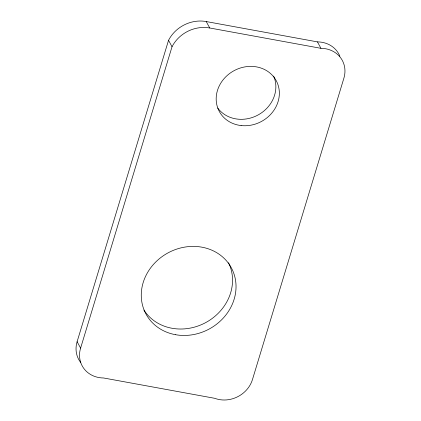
<?xml version="1.0" encoding="UTF-8"?>
<svg xmlns="http://www.w3.org/2000/svg" width="421" height="421" viewBox="0 0 421 421"><rect width="100%" height="100%" fill="white"/><g stroke="black" fill="none" stroke-linecap="round" stroke-linejoin="round"><path stroke-width="0.63" d="M80.595 362.37A27.412 24.444 -28.5 0 1 77.106 341.699L168.537 40.311A32.896 29.338 -28.5 0 1 206.237 21.55L317.445 41.884A27.412 24.444 -28.5 0 1 339.858 56.214M317.445 41.884L320.939 48.32A27.412 24.444 -28.5 0 1 343.894 78.169L252.463 379.553A27.412 24.444 -28.5 0 1 214.763 398.313L103.555 377.979A27.412 24.444 -28.5 0 1 80.6 348.13L172.026 46.747L168.537 40.311M172.026 46.747A32.896 29.338 -28.5 0 1 209.732 27.986L320.939 48.32M206.237 21.55L209.732 27.986M77.106 341.699L80.6 348.13M273.645 76.112A32.354 28.854 -28.5 0 1 258.731 114.612A32.354 28.854 -28.5 0 1 217.736 108.065M228.535 262.736A48.536 43.284 -28.5 0 1 206.422 322.197A48.536 43.284 -28.5 0 1 143.94 310.077M241.122 125.558A32.354 28.854 -28.5 0 0 277.834 84.295A32.354 28.854 -28.5 0 0 224.335 78.353A32.354 28.854 -28.5 0 0 241.122 125.558M175.378 334.674A48.536 43.284 -28.5 0 0 234.686 276.255A48.536 43.284 -28.5 0 0 155.891 261.846A48.536 43.284 -28.5 0 0 175.378 334.674"/></g></svg>
